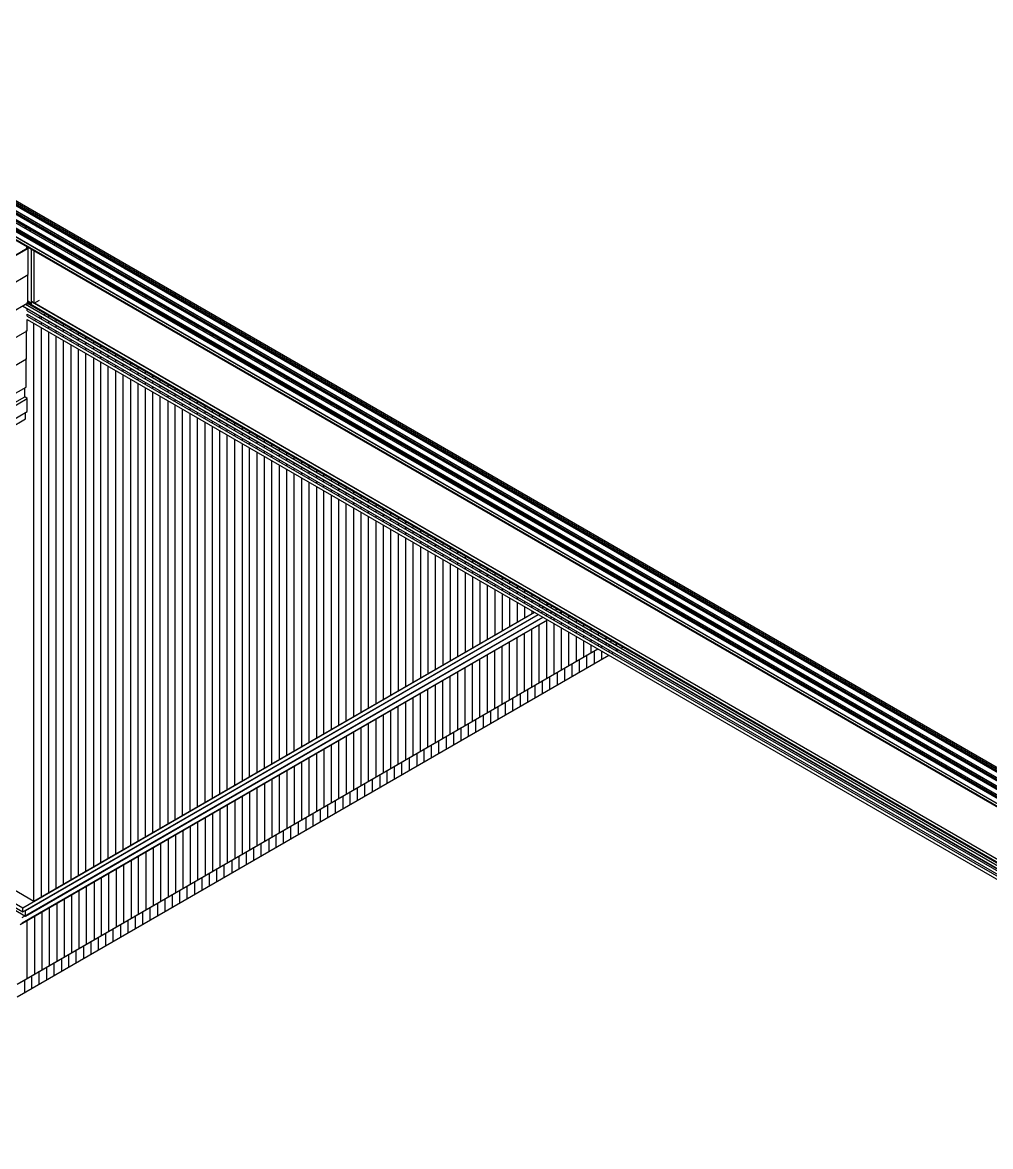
# Model space of a CAD drawing. Header units: inches. Extents: x 0.3 to 16.2, y 0.3 to 11.4.
# Drawn here: x 1.849 to 2.993, y 1.667 to 2.995 of the extents above; entities that cross this region are included whole.
import ezdxf

# ---------------------------------------------------------------- set-up
doc = ezdxf.new("R2010")
doc.units = ezdxf.units.IN
doc.header["$LTSCALE"] = 0.009843
doc.header["$MEASUREMENT"] = 0
doc.layers.add('GEOMETRY', color=7, linetype='Continuous')

msp = doc.modelspace()

# ---------------------------------------------------------------- linework, layer by layer
at = {"layer": 'GEOMETRY'}
for p, q in [((1.1811, 3.1598), (3.6953, 1.7083)), ((1.1811, 3.1598), (3.6953, 1.7083)), ((1.1843, 3.1634), (3.6953, 1.7138)), ((1.1843, 3.1634), (3.6953, 1.7138)), ((1.1843, 3.1618), (3.6953, 1.7118)), ((1.1843, 3.1618), (3.6953, 1.7118)), ((1.1843, 3.1618), (3.6953, 1.7118)), ((1.1843, 3.1598), (3.6953, 1.7098)), ((1.1811, 3.1535), (3.6953, 1.7016)), ((1.1811, 3.1496), (3.6953, 1.698)), ((1.1811, 3.1496), (3.6953, 1.698)), ((1.1843, 3.1516), (3.6953, 1.7016)), ((1.1843, 3.1516), (3.6953, 1.7016)), ((1.1843, 3.1516), (3.6953, 1.7016)), ((1.1843, 3.1496), (3.6953, 1.6996)), ((1.1811, 3.1433), (3.6953, 1.6917)), ((1.1811, 3.1394), (3.6953, 1.6878)), ((1.1811, 3.1394), (3.6953, 1.6878)), ((1.1811, 3.1331), (3.6953, 1.6815)), ((1.1843, 3.1413), (3.6953, 1.6913)), ((1.1843, 3.1413), (3.6953, 1.6913)), ((1.1843, 3.1413), (3.6953, 1.6913)), ((1.1843, 3.1394), (3.6953, 1.6894)), ((1.1811, 3.1291), (3.6953, 1.6776)), ((1.1811, 3.1291), (3.6953, 1.6776)), ((1.1811, 3.1228), (3.6953, 1.6713)), ((1.1843, 3.1311), (3.6953, 1.6815)), ((1.1843, 3.1311), (3.6953, 1.6815)), ((1.1843, 3.1311), (3.6953, 1.6815)), ((1.1843, 3.1291), (3.6953, 1.6795)), ((1.1843, 3.1209), (3.6953, 1.6713)), ((1.1866, 3.1165), (3.6953, 1.6681)), ((1.1921, 3.1126), (3.6953, 1.6673)), ((1.2209, 3.1075), (3.6953, 1.6787)), ((1.2209, 3.1075), (3.6953, 1.6787)), ((1.2339, 3.1028), (3.6953, 1.6815)), ((1.2339, 3.1028), (3.6953, 1.6815)), ((1.8508, 2.763), (1.8524, 2.7638)), ((1.8547, 2.7626), (1.8531, 2.7614)), ((1.8598, 2.7681), (1.8614, 2.7689)), ((1.8634, 2.7677), (1.8618, 2.7665)), ((1.863, 2.7697), (1.863, 2.7697)), ((1.8654, 2.7685), (1.865, 2.7685)), ((1.8697, 2.7622), (1.8713, 2.763)), ((1.8697, 2.7622), (1.8713, 2.763)), ((1.8728, 2.7642), (1.8728, 2.7642)), ((1.8728, 2.7642), (1.8728, 2.7642)), ((1.8783, 2.761), (1.8783, 2.761)), ((1.8783, 2.761), (1.8783, 2.761)), ((1.8783, 2.761), (1.8783, 2.761)), ((1.852, 2.752), (1.8535, 2.7528)), ((1.852, 2.752), (1.8535, 2.7528)), ((1.8575, 2.7488), (1.8591, 2.7496)), ((1.8575, 2.7488), (1.8591, 2.7496)), ((1.8575, 2.7488), (1.8591, 2.7496)), ((1.8606, 2.7571), (1.8622, 2.7579)), ((1.8606, 2.7571), (1.8622, 2.7579)), ((1.8661, 2.7539), (1.8677, 2.7547)), ((1.8661, 2.7539), (1.8677, 2.7547)), ((1.8661, 2.7539), (1.8677, 2.7547)), ((1.8752, 2.7591), (1.8768, 2.7598)), ((1.8752, 2.7591), (1.8768, 2.7598)), ((1.8752, 2.7591), (1.8768, 2.7598)), ((1.8949, 2.7374), (1.8965, 2.7382)), ((1.9035, 2.7425), (1.9051, 2.7433)), ((1.9071, 2.7445), (1.9071, 2.7445)), ((1.8335, 2.7157), (1.8563, 2.7291)), ((1.8343, 2.7154), (1.8575, 2.7287)), ((1.8504, 2.7244), (1.8504, 2.726)), ((1.8547, 2.7283), (1.8547, 2.7303)), ((1.8563, 2.6969), (1.8563, 2.728)), ((1.8602, 2.6654), (1.8602, 2.7276)), ((1.8634, 2.6634), (1.8634, 2.7256)), ((1.8634, 2.6673), (1.8634, 2.7252)), ((1.8862, 2.7323), (1.8878, 2.7331)), ((1.9362, 2.7256), (1.9346, 2.7248)), ((1.9378, 2.7268), (1.9378, 2.7268)), ((1.9433, 2.7217), (1.9417, 2.7205)), ((1.9449, 2.7224), (1.9449, 2.7224)), ((1.9472, 2.7213), (1.9469, 2.7213)), ((1.9185, 2.7154), (1.9169, 2.7146)), ((1.9256, 2.7114), (1.924, 2.7106)), ((1.9272, 2.7205), (1.9256, 2.7197)), ((1.928, 2.7102), (1.9264, 2.7091)), ((1.9307, 2.7087), (1.9291, 2.7075)), ((1.9343, 2.7165), (1.9327, 2.7154)), ((1.9366, 2.715), (1.935, 2.7142)), ((1.9394, 2.7134), (1.9378, 2.7126)), ((1.9453, 2.7201), (1.9437, 2.7193)), ((1.948, 2.7185), (1.9465, 2.7177)), ((1.95, 2.7197), (1.9496, 2.7197)), ((1.8335, 2.6835), (1.8563, 2.6969)), ((1.8559, 2.6638), (1.8559, 2.6972)), ((1.952, 2.6941), (1.9535, 2.6953)), ((1.952, 2.6941), (1.9535, 2.6953)), ((1.961, 2.6992), (1.9626, 2.7004)), ((1.961, 2.6992), (1.9626, 2.7004)), ((1.9685, 2.6949), (1.9685, 2.6969)), ((1.9697, 2.7043), (1.9713, 2.7051)), ((1.9697, 2.7043), (1.9713, 2.7051)), ((1.9728, 2.7063), (1.9728, 2.7063)), ((1.9728, 2.7063), (1.9728, 2.7063)), ((1.9772, 2.7039), (1.9772, 2.7039)), ((1.9772, 2.7), (1.9772, 2.702)), ((1.9862, 2.6988), (1.9862, 2.6988)), ((1.9862, 2.6949), (1.9862, 2.6969)), ((1.9598, 2.6898), (1.9598, 2.6917)), ((1.9685, 2.6846), (1.9685, 2.6866)), ((1.9772, 2.6898), (1.9772, 2.6917)), ((1.9772, 2.6799), (1.9772, 2.6815)), ((1.9862, 2.6846), (1.9862, 2.6866)), ((1.9949, 2.6937), (1.9949, 2.6937)), ((1.9949, 2.6898), (1.9949, 2.6917)), ((1.9949, 2.6799), (1.9949, 2.6815)), ((2.0035, 2.6886), (2.0035, 2.6886)), ((2.0035, 2.685), (2.0035, 2.6866)), ((2.0122, 2.6835), (2.0122, 2.6835)), ((2.0122, 2.6799), (2.0122, 2.6815)), ((1.9862, 2.6748), (1.9862, 2.6764)), ((1.9949, 2.6697), (1.9949, 2.6713)), ((2.0035, 2.6748), (2.0035, 2.6764)), ((2.0122, 2.6697), (2.0122, 2.6713)), ((2.0213, 2.6783), (2.0213, 2.6783)), ((2.0213, 2.6748), (2.0213, 2.6764)), ((2.0299, 2.6732), (2.0299, 2.6736)), ((2.0299, 2.6697), (2.0299, 2.6713)), ((2.0386, 2.6681), (2.0386, 2.6685)), ((1.8339, 2.6512), (1.8559, 2.6638)), ((1.8496, 2.6602), (3.065, 1.9583)), ((1.8528, 2.6622), (3.065, 1.9622)), ((1.8528, 2.6622), (3.065, 1.9622)), ((1.8551, 2.6606), (1.8551, 2.6642)), ((1.8551, 2.6634), (3.065, 1.965)), ((1.8551, 2.6571), (3.065, 1.9583)), ((1.8551, 2.6543), (1.8551, 2.6571)), ((1.8559, 2.6661), (1.8602, 2.6634)), ((1.8563, 2.6657), (1.8559, 2.6654)), ((1.8559, 2.6642), (3.065, 1.9661)), ((1.8559, 2.6642), (3.065, 1.9661)), ((1.8602, 2.6654), (3.065, 1.9697)), ((1.8602, 2.6654), (3.065, 1.9697)), ((1.8602, 2.6654), (1.8634, 2.6634)), ((1.8602, 2.6614), (1.8602, 2.6654)), ((1.8602, 2.6614), (3.065, 1.9661)), ((1.8634, 2.6634), (1.8697, 2.6669)), ((1.8634, 2.6634), (3.065, 1.9697)), ((2.0035, 2.6646), (2.0035, 2.6661)), ((2.0122, 2.6594), (2.0122, 2.6614)), ((2.0213, 2.6646), (2.0213, 2.6661)), ((2.0213, 2.6543), (2.0213, 2.6563)), ((2.0299, 2.6594), (2.0299, 2.6614)), ((2.0386, 2.6646), (2.0386, 2.6661)), ((2.0386, 2.6543), (2.0386, 2.6563)), ((2.0476, 2.663), (2.0476, 2.6634)), ((2.0476, 2.6594), (2.0476, 2.6614)), ((2.0563, 2.6583), (2.0563, 2.6583)), ((2.0563, 2.6543), (2.0563, 2.6563)), ((1.8551, 2.6543), (3.065, 1.9559)), ((1.8551, 2.6543), (3.065, 1.9559)), ((1.8551, 2.6504), (3.065, 1.952)), ((1.8551, 2.6504), (3.065, 1.952)), ((1.8551, 2.648), (1.8551, 2.6504)), ((1.8551, 2.648), (3.065, 1.9496)), ((1.8551, 2.648), (3.065, 1.9496)), ((1.8551, 2.6441), (3.065, 1.9457)), ((1.8551, 2.6307), (1.8551, 2.6441)), ((1.863, 2.6429), (1.8657, 2.6445)), ((1.863, 2.6429), (1.8657, 2.6445)), ((1.8689, 2.6465), (1.8713, 2.6476)), ((1.8689, 2.6465), (1.8713, 2.6476)), ((1.8717, 2.6449), (1.8717, 2.648)), ((1.8744, 2.6496), (1.8768, 2.6508)), ((1.8744, 2.6496), (1.8768, 2.6508)), ((1.8807, 2.6461), (1.8807, 2.6484)), ((1.8807, 2.6398), (1.8807, 2.6421)), ((1.8894, 2.6409), (1.8894, 2.6433)), ((2.0299, 2.6492), (2.0299, 2.6512)), ((2.0386, 2.6441), (2.0386, 2.6461)), ((2.0476, 2.6492), (2.0476, 2.6512)), ((2.0563, 2.6441), (2.0563, 2.6461)), ((2.065, 2.6531), (2.065, 2.6531)), ((2.065, 2.6492), (2.065, 2.6512)), ((2.074, 2.648), (2.074, 2.648)), ((2.074, 2.6441), (2.074, 2.6461)), ((2.0827, 2.6429), (2.0827, 2.6429)), ((1.8346, 2.6189), (1.8551, 2.6307)), ((1.8543, 2.5976), (1.8543, 2.6311)), ((1.863, 1.9571), (1.863, 2.6398)), ((1.8717, 2.6386), (1.8717, 2.6409)), ((1.8717, 1.9622), (1.8717, 2.6346)), ((1.8807, 2.6335), (1.8807, 2.6358)), ((1.8807, 1.9673), (1.8807, 2.6295)), ((1.8894, 2.6346), (1.8894, 2.637)), ((1.8894, 2.6283), (1.8894, 2.6307)), ((1.898, 2.6358), (1.898, 2.6386)), ((1.898, 2.6295), (1.898, 2.6319)), ((1.9071, 2.6307), (1.9071, 2.6335)), ((1.9157, 2.6256), (1.9157, 2.6283)), ((2.0476, 2.639), (2.0476, 2.6409)), ((2.0563, 2.6343), (2.0563, 2.6358)), ((2.065, 2.6394), (2.065, 2.6409)), ((2.065, 2.6291), (2.065, 2.6307)), ((2.074, 2.6343), (2.074, 2.6358)), ((2.0827, 2.6394), (2.0827, 2.6409)), ((2.0827, 2.6291), (2.0827, 2.6307)), ((2.0913, 2.6378), (2.0913, 2.6378)), ((2.0913, 2.6343), (2.0913, 2.6358)), ((2.1004, 2.6327), (2.1004, 2.6327)), ((2.1004, 2.6291), (2.1004, 2.6307)), ((1.8894, 1.972), (1.8894, 2.6244)), ((1.898, 2.6232), (1.898, 2.6256)), ((1.898, 1.9772), (1.898, 2.6193)), ((1.9071, 2.6244), (1.9071, 2.6272)), ((1.9071, 2.6181), (1.9071, 2.6205)), ((1.9157, 2.6193), (1.9157, 2.622)), ((1.9157, 2.613), (1.9157, 2.6157)), ((1.9244, 2.6205), (1.9244, 2.6232)), ((1.9244, 2.6142), (1.9244, 2.6169)), ((1.9335, 2.6157), (1.9335, 2.6181)), ((2.074, 2.624), (2.074, 2.6256)), ((2.0827, 2.6189), (2.0827, 2.6205)), ((2.0913, 2.624), (2.0913, 2.6256)), ((2.0913, 2.6138), (2.0913, 2.6157)), ((2.1004, 2.6189), (2.1004, 2.6205)), ((2.1091, 2.6276), (2.1091, 2.628)), ((2.1091, 2.624), (2.1091, 2.6256)), ((2.1091, 2.6138), (2.1091, 2.6157)), ((2.1177, 2.6224), (2.1177, 2.6228)), ((2.1177, 2.6189), (2.1177, 2.6209)), ((2.1268, 2.6173), (2.1268, 2.6177)), ((2.1268, 2.6138), (2.1268, 2.6157)), ((1.9071, 1.9823), (1.9071, 2.6142)), ((1.9157, 1.9874), (1.9157, 2.6091)), ((1.9244, 2.6079), (1.9244, 2.6106)), ((1.9244, 1.9925), (1.9244, 2.6043)), ((1.9335, 2.6091), (1.9335, 2.6118)), ((1.9335, 2.6028), (1.9335, 2.6055)), ((1.9421, 2.6106), (1.9421, 2.613)), ((1.9421, 2.6043), (1.9421, 2.6067)), ((1.9508, 2.6055), (1.9508, 2.6079)), ((1.9598, 2.6004), (1.9598, 2.6028)), ((2.1004, 2.6087), (2.1004, 2.6106)), ((2.1091, 2.6035), (2.1091, 2.6055)), ((2.1177, 2.6087), (2.1177, 2.6106)), ((2.1268, 2.6035), (2.1268, 2.6055)), ((2.1354, 2.6126), (2.1354, 2.6126)), ((2.1354, 2.6087), (2.1354, 2.6106)), ((2.1441, 2.6075), (2.1441, 2.6075)), ((2.1441, 2.6035), (2.1441, 2.6055)), ((2.1531, 2.6024), (2.1531, 2.6024)), ((1.8354, 2.5866), (1.8543, 2.5976)), ((1.8539, 2.5642), (1.8539, 2.598)), ((1.9335, 1.9976), (1.9335, 2.5992)), ((1.9421, 2.5976), (1.9421, 2.6004)), ((1.9421, 2.0028), (1.9421, 2.5941)), ((1.9508, 2.5992), (1.9508, 2.6016)), ((1.9508, 2.5929), (1.9508, 2.5953)), ((1.9508, 2.0079), (1.9508, 2.589)), ((1.9598, 2.5941), (1.9598, 2.5965)), ((1.9598, 2.5878), (1.9598, 2.5902)), ((1.9685, 2.5953), (1.9685, 2.5976)), ((1.9685, 2.589), (1.9685, 2.5913)), ((1.9772, 2.5902), (1.9772, 2.5929)), ((2.1177, 2.5984), (2.1177, 2.6004)), ((2.1268, 2.5933), (2.1268, 2.5953)), ((2.1354, 2.5984), (2.1354, 2.6004)), ((2.1354, 2.5886), (2.1354, 2.5902)), ((2.1441, 2.5937), (2.1441, 2.5953)), ((2.1531, 2.5984), (2.1531, 2.6004)), ((2.1531, 2.5886), (2.1531, 2.5902)), ((2.1618, 2.5972), (2.1618, 2.5972)), ((2.1618, 2.5937), (2.1618, 2.5953)), ((2.1705, 2.5921), (2.1705, 2.5921)), ((2.1705, 2.5886), (2.1705, 2.5902)), ((1.9598, 2.013), (1.9598, 2.5839)), ((1.9685, 2.5827), (1.9685, 2.585)), ((1.9685, 2.0177), (1.9685, 2.5787)), ((1.9772, 2.5839), (1.9772, 2.5862)), ((1.9772, 2.5776), (1.9772, 2.5799)), ((1.9862, 2.585), (1.9862, 2.5878)), ((1.9862, 2.5787), (1.9862, 2.5815)), ((1.9949, 2.5799), (1.9949, 2.5827)), ((1.9949, 2.5736), (1.9949, 2.5764)), ((2.0035, 2.5748), (2.0035, 2.5776)), ((2.1441, 2.5835), (2.1441, 2.585)), ((2.1531, 2.5783), (2.1531, 2.5799)), ((2.1618, 2.5835), (2.1618, 2.585)), ((2.1705, 2.5783), (2.1705, 2.5799)), ((2.1795, 2.587), (2.1795, 2.587)), ((2.1795, 2.5835), (2.1795, 2.585)), ((2.1795, 2.5732), (2.1795, 2.5752)), ((2.1882, 2.5819), (2.1882, 2.5823)), ((2.1882, 2.5783), (2.1882, 2.5799)), ((2.1969, 2.5768), (2.1969, 2.5772)), ((2.1969, 2.5732), (2.1969, 2.5752)), ((1.8358, 2.5539), (1.8539, 2.5642)), ((1.852, 2.5528), (1.852, 2.5634)), ((1.9772, 2.0228), (1.9772, 2.5736)), ((1.9862, 2.5724), (1.9862, 2.5748)), ((1.9862, 2.028), (1.9862, 2.5685)), ((1.9949, 2.5673), (1.9949, 2.5701)), ((1.9949, 2.0331), (1.9949, 2.5634)), ((2.0035, 2.5685), (2.0035, 2.5713)), ((2.0035, 2.5622), (2.0035, 2.565)), ((2.0122, 2.5701), (2.0122, 2.5724)), ((2.0122, 2.5634), (2.0122, 2.5661)), ((2.0213, 2.565), (2.0213, 2.5673)), ((2.0299, 2.5598), (2.0299, 2.5622)), ((2.1618, 2.5732), (2.1618, 2.5748)), ((2.1705, 2.5681), (2.1705, 2.5701)), ((2.1795, 2.563), (2.1795, 2.565)), ((2.1882, 2.5681), (2.1882, 2.5701)), ((2.1969, 2.563), (2.1969, 2.565)), ((2.2055, 2.5717), (2.2055, 2.572)), ((2.2055, 2.5681), (2.2055, 2.5701)), ((2.2146, 2.5669), (2.2146, 2.5669)), ((2.2146, 2.563), (2.2146, 2.565)), ((2.2232, 2.5618), (2.2232, 2.5618)), ((1.8335, 2.5382), (1.8551, 2.5508)), ((1.8335, 2.5382), (1.8551, 2.5508)), ((1.8378, 2.5445), (1.852, 2.5528)), ((1.8551, 2.5508), (1.852, 2.5528)), ((1.8551, 2.5354), (1.8551, 2.5508)), ((2.0035, 2.0382), (2.0035, 2.5587)), ((2.0122, 2.5571), (2.0122, 2.5598)), ((2.0122, 2.0433), (2.0122, 2.5535)), ((2.0213, 2.5587), (2.0213, 2.561)), ((2.0213, 2.552), (2.0213, 2.5547)), ((2.0299, 2.5535), (2.0299, 2.5559)), ((2.0299, 2.5472), (2.0299, 2.5496)), ((2.0386, 2.5547), (2.0386, 2.5571)), ((2.0386, 2.5484), (2.0386, 2.5508)), ((2.0476, 2.5496), (2.0476, 2.5524)), ((2.1882, 2.5579), (2.1882, 2.5598)), ((2.1969, 2.5528), (2.1969, 2.5547)), ((2.2055, 2.5579), (2.2055, 2.5598)), ((2.2055, 2.548), (2.2055, 2.5496)), ((2.2146, 2.5528), (2.2146, 2.5547)), ((2.2232, 2.5579), (2.2232, 2.5598)), ((2.2232, 2.548), (2.2232, 2.5496)), ((2.2319, 2.5567), (2.2319, 2.5567)), ((2.2319, 2.5528), (2.2319, 2.5547)), ((2.2409, 2.5516), (2.2409, 2.5516)), ((2.2409, 2.548), (2.2409, 2.5496)), ((1.8335, 2.5228), (1.8551, 2.5354)), ((2.0213, 2.0484), (2.0213, 2.5484)), ((2.0299, 2.0535), (2.0299, 2.5433)), ((2.0386, 2.5421), (2.0386, 2.5445)), ((2.0386, 2.0587), (2.0386, 2.5382)), ((2.0476, 2.5433), (2.0476, 2.5457)), ((2.0476, 2.537), (2.0476, 2.5394)), ((2.0563, 2.5445), (2.0563, 2.5472)), ((2.0563, 2.5382), (2.0563, 2.5406)), ((2.065, 2.5394), (2.065, 2.5421)), ((2.065, 2.5331), (2.065, 2.5358)), ((2.074, 2.5343), (2.074, 2.537)), ((2.2146, 2.5429), (2.2146, 2.5445)), ((2.2232, 2.5378), (2.2232, 2.5394)), ((2.2319, 2.5429), (2.2319, 2.5445)), ((2.2409, 2.5378), (2.2409, 2.5394)), ((2.2496, 2.5465), (2.2496, 2.5465)), ((2.2496, 2.5429), (2.2496, 2.5445)), ((2.2583, 2.5413), (2.2583, 2.5417)), ((2.2583, 2.5378), (2.2583, 2.5394)), ((2.2673, 2.5362), (2.2673, 2.5366)), ((1.8343, 2.5157), (1.8531, 2.5268)), ((1.8531, 2.5268), (1.8531, 2.5343)), ((2.0476, 2.0634), (2.0476, 2.5331)), ((2.0563, 2.5319), (2.0563, 2.5343)), ((2.0563, 2.0685), (2.0563, 2.528)), ((2.065, 2.5268), (2.065, 2.5291)), ((2.065, 2.0736), (2.065, 2.5228)), ((2.074, 2.528), (2.074, 2.5307)), ((2.074, 2.5217), (2.074, 2.5244)), ((2.0827, 2.5295), (2.0827, 2.5319)), ((2.0827, 2.5228), (2.0827, 2.5256)), ((2.0913, 2.5244), (2.0913, 2.5268)), ((2.2319, 2.5327), (2.2319, 2.5343)), ((2.2409, 2.5276), (2.2409, 2.5295)), ((2.2496, 2.5327), (2.2496, 2.5343)), ((2.2496, 2.5224), (2.2496, 2.5244)), ((2.2583, 2.5276), (2.2583, 2.5295)), ((2.2673, 2.5327), (2.2673, 2.5343)), ((2.2673, 2.5224), (2.2673, 2.5244)), ((2.276, 2.5311), (2.276, 2.5315)), ((2.276, 2.5276), (2.276, 2.5295)), ((2.2846, 2.5264), (2.2846, 2.5264)), ((2.2846, 2.5224), (2.2846, 2.5244)), ((2.074, 2.0787), (2.074, 2.5177)), ((2.0827, 2.5165), (2.0827, 2.5193)), ((2.0827, 2.0839), (2.0827, 2.513)), ((2.0913, 2.5177), (2.0913, 2.5205)), ((2.0913, 2.5114), (2.0913, 2.5142)), ((2.1004, 2.5193), (2.1004, 2.5217)), ((2.1004, 2.513), (2.1004, 2.5154)), ((2.1004, 2.5063), (2.1004, 2.5091)), ((2.1091, 2.5142), (2.1091, 2.5165)), ((2.1091, 2.5079), (2.1091, 2.5102)), ((2.1177, 2.5091), (2.1177, 2.5114)), ((2.2583, 2.5173), (2.2583, 2.5193)), ((2.2673, 2.5122), (2.2673, 2.5142)), ((2.276, 2.5173), (2.276, 2.5193)), ((2.276, 2.5071), (2.276, 2.5091)), ((2.2846, 2.5122), (2.2846, 2.5142)), ((2.2937, 2.5213), (2.2937, 2.5213)), ((2.2937, 2.5173), (2.2937, 2.5193)), ((2.2937, 2.5071), (2.2937, 2.5091)), ((2.3024, 2.5161), (2.3024, 2.5161)), ((2.3024, 2.5122), (2.3024, 2.5142)), ((2.311, 2.511), (2.311, 2.511)), ((2.311, 2.5075), (2.311, 2.5091)), ((2.0913, 2.089), (2.0913, 2.5079)), ((2.1004, 2.0941), (2.1004, 2.5028)), ((2.1091, 2.5016), (2.1091, 2.5039)), ((2.1091, 2.0992), (2.1091, 2.4976)), ((2.1177, 2.5028), (2.1177, 2.5051)), ((2.1177, 2.4965), (2.1177, 2.4988)), ((2.1268, 2.5039), (2.1268, 2.5067)), ((2.1268, 2.4976), (2.1268, 2.5)), ((2.1354, 2.4988), (2.1354, 2.5016)), ((2.1441, 2.4937), (2.1441, 2.4965)), ((2.2846, 2.5024), (2.2846, 2.5039)), ((2.2937, 2.4972), (2.2937, 2.4988)), ((2.3024, 2.5024), (2.3024, 2.5039)), ((2.311, 2.4972), (2.311, 2.4988)), ((2.3201, 2.5059), (2.3201, 2.5059)), ((2.3201, 2.5024), (2.3201, 2.5039)), ((2.3287, 2.5008), (2.3287, 2.5008)), ((2.3287, 2.4972), (2.3287, 2.4988)), ((2.3374, 2.4957), (2.3374, 2.4961)), ((2.1177, 2.1043), (2.1177, 2.4925)), ((2.1268, 2.4913), (2.1268, 2.4937)), ((2.1268, 2.1091), (2.1268, 2.4874)), ((2.1354, 2.4925), (2.1354, 2.4953)), ((2.1354, 2.4862), (2.1354, 2.4886)), ((2.1354, 2.1142), (2.1354, 2.4823)), ((2.1441, 2.4874), (2.1441, 2.4902)), ((2.1441, 2.4811), (2.1441, 2.4839)), ((2.1531, 2.4886), (2.1531, 2.4913)), ((2.1531, 2.4823), (2.1531, 2.485)), ((2.1618, 2.4839), (2.1618, 2.4862)), ((2.3024, 2.4921), (2.3024, 2.4937)), ((2.311, 2.487), (2.311, 2.4886)), ((2.3201, 2.4921), (2.3201, 2.4937)), ((2.3201, 2.4819), (2.3201, 2.4839)), ((2.3287, 2.487), (2.3287, 2.4886)), ((2.3374, 2.4921), (2.3374, 2.4937)), ((2.3374, 2.4819), (2.3374, 2.4839)), ((2.3465, 2.4906), (2.3465, 2.4909)), ((2.3465, 2.487), (2.3465, 2.4886)), ((2.3551, 2.4854), (2.3551, 2.4858)), ((2.3551, 2.4819), (2.3551, 2.4839)), ((2.1441, 2.1193), (2.1441, 2.4772)), ((2.1531, 2.476), (2.1531, 2.4787)), ((2.1531, 2.1244), (2.1531, 2.472)), ((2.1618, 2.4772), (2.1618, 2.4799)), ((2.1618, 2.4709), (2.1618, 2.4736)), ((2.1705, 2.4787), (2.1705, 2.4811)), ((2.1705, 2.4724), (2.1705, 2.4748)), ((2.1795, 2.4736), (2.1795, 2.476)), ((2.1795, 2.4673), (2.1795, 2.4697)), ((2.1882, 2.4685), (2.1882, 2.4709)), ((2.3287, 2.4768), (2.3287, 2.4787)), ((2.3374, 2.4717), (2.3374, 2.4736)), ((2.3465, 2.4768), (2.3465, 2.4787)), ((2.3551, 2.4717), (2.3551, 2.4736)), ((2.3638, 2.4807), (2.3638, 2.4807)), ((2.3638, 2.4768), (2.3638, 2.4787)), ((2.3728, 2.4756), (2.3728, 2.4756)), ((2.3728, 2.4717), (2.3728, 2.4736)), ((2.3815, 2.4705), (2.3815, 2.4705)), ((2.1618, 2.1295), (2.1618, 2.4673)), ((2.1705, 2.4657), (2.1705, 2.4685)), ((2.1705, 2.1346), (2.1705, 2.4622)), ((2.1795, 2.461), (2.1795, 2.4634)), ((2.1795, 2.1398), (2.1795, 2.4571)), ((2.1882, 2.4622), (2.1882, 2.4646)), ((2.1882, 2.4559), (2.1882, 2.4583)), ((2.1969, 2.4634), (2.1969, 2.4657)), ((2.1969, 2.4571), (2.1969, 2.4594)), ((2.2055, 2.4583), (2.2055, 2.461)), ((2.2146, 2.4531), (2.2146, 2.4559)), ((2.3465, 2.4665), (2.3465, 2.4685)), ((2.3551, 2.4614), (2.3551, 2.4634)), ((2.3638, 2.4665), (2.3638, 2.4685)), ((2.3638, 2.4567), (2.3638, 2.4583)), ((2.3728, 2.4618), (2.3728, 2.4634)), ((2.3815, 2.4665), (2.3815, 2.4685)), ((2.3815, 2.4567), (2.3815, 2.4583)), ((2.3902, 2.4654), (2.3902, 2.4654)), ((2.3902, 2.4618), (2.3902, 2.4634)), ((2.3988, 2.4602), (2.3988, 2.4602)), ((2.3988, 2.4567), (2.3988, 2.4583)), ((2.1882, 2.1449), (2.1882, 2.452)), ((2.1969, 2.4508), (2.1969, 2.4531)), ((2.1969, 2.1496), (2.1969, 2.4469)), ((2.2055, 2.452), (2.2055, 2.4543)), ((2.2055, 2.4457), (2.2055, 2.448)), ((2.2146, 2.4469), (2.2146, 2.4496)), ((2.2146, 2.4406), (2.2146, 2.4429)), ((2.2232, 2.448), (2.2232, 2.4508)), ((2.2232, 2.4417), (2.2232, 2.4445)), ((2.2319, 2.4429), (2.2319, 2.4457)), ((2.3728, 2.4516), (2.3728, 2.4531)), ((2.3815, 2.4465), (2.3815, 2.448)), ((2.3902, 2.4516), (2.3902, 2.4531)), ((2.3902, 2.4413), (2.3902, 2.4429)), ((2.3988, 2.4465), (2.3988, 2.448)), ((2.4079, 2.4551), (2.4079, 2.4551)), ((2.4079, 2.4516), (2.4079, 2.4531)), ((2.4079, 2.4413), (2.4079, 2.4429)), ((2.4165, 2.45), (2.4165, 2.4504)), ((2.4165, 2.4465), (2.4165, 2.448)), ((2.4252, 2.4449), (2.4252, 2.4453)), ((2.4252, 2.4413), (2.4252, 2.4433)), ((2.2055, 2.1547), (2.2055, 2.4417)), ((2.2146, 2.1598), (2.2146, 2.4366)), ((2.2232, 2.4354), (2.2232, 2.4382)), ((2.2232, 2.165), (2.2232, 2.4315)), ((2.2319, 2.4366), (2.2319, 2.4394)), ((2.2319, 2.4303), (2.2319, 2.4331)), ((2.2409, 2.4382), (2.2409, 2.4406)), ((2.2409, 2.4315), (2.2409, 2.4343)), ((2.2496, 2.4331), (2.2496, 2.4354)), ((2.2496, 2.4268), (2.2496, 2.4291)), ((2.2583, 2.428), (2.2583, 2.4303)), ((2.3988, 2.4362), (2.3988, 2.4382)), ((2.4079, 2.4311), (2.4079, 2.4331)), ((2.4165, 2.4362), (2.4165, 2.4382)), ((2.4252, 2.4311), (2.4252, 2.4331)), ((2.4343, 2.4398), (2.4343, 2.4402)), ((2.4343, 2.4362), (2.4343, 2.4382)), ((2.4429, 2.435), (2.4429, 2.435)), ((2.4429, 2.4311), (2.4429, 2.4331)), ((2.4516, 2.4299), (2.4516, 2.4299)), ((2.2319, 2.1701), (2.2319, 2.4268)), ((2.2409, 2.4252), (2.2409, 2.428)), ((2.2409, 2.1752), (2.2409, 2.4217)), ((2.2496, 2.4201), (2.2496, 2.4228)), ((2.2496, 2.1803), (2.2496, 2.4165)), ((2.2583, 2.4217), (2.2583, 2.424)), ((2.2583, 2.4154), (2.2583, 2.4177)), ((2.2673, 2.4228), (2.2673, 2.4252)), ((2.2673, 2.4165), (2.2673, 2.4189)), ((2.276, 2.4177), (2.276, 2.4201)), ((2.4165, 2.426), (2.4165, 2.428)), ((2.4252, 2.4209), (2.4252, 2.4228)), ((2.4343, 2.426), (2.4343, 2.428)), ((2.4343, 2.4161), (2.4343, 2.4177)), ((2.4429, 2.4209), (2.4429, 2.4228)), ((2.4516, 2.426), (2.4516, 2.428)), ((2.4516, 2.4161), (2.4516, 2.4177)), ((2.4606, 2.4248), (2.4606, 2.4248)), ((2.4606, 2.4209), (2.4606, 2.4228)), ((2.4693, 2.4197), (2.4693, 2.4197)), ((2.4693, 2.4161), (2.4693, 2.4177)), ((2.2583, 2.1854), (2.2583, 2.4114)), ((2.2673, 2.4102), (2.2673, 2.4126)), ((2.2673, 2.1906), (2.2673, 2.4063)), ((2.276, 2.4114), (2.276, 2.4138)), ((2.276, 2.4051), (2.276, 2.4075)), ((2.2846, 2.4126), (2.2846, 2.4154)), ((2.2846, 2.4063), (2.2846, 2.4087)), ((2.2937, 2.4075), (2.2937, 2.4102)), ((2.2937, 2.4012), (2.2937, 2.4039)), ((2.3024, 2.4024), (2.3024, 2.4051)), ((2.4429, 2.411), (2.4429, 2.4126)), ((2.4516, 2.4059), (2.4516, 2.4075)), ((2.4606, 2.411), (2.4606, 2.4126)), ((2.4693, 2.4059), (2.4693, 2.4075)), ((2.478, 2.4146), (2.478, 2.4146)), ((2.478, 2.411), (2.478, 2.4126)), ((2.487, 2.4094), (2.487, 2.4094)), ((2.487, 2.4059), (2.487, 2.4075)), ((2.4957, 2.4043), (2.4957, 2.4047)), ((2.276, 2.1953), (2.276, 2.4012)), ((2.2846, 2.4), (2.2846, 2.4024)), ((2.2846, 2.2004), (2.2846, 2.3961)), ((2.2937, 2.3949), (2.2937, 2.3972)), ((2.2937, 2.2055), (2.2937, 2.3909)), ((2.3024, 2.3961), (2.3024, 2.3988)), ((2.3024, 2.3898), (2.3024, 2.3925)), ((2.311, 2.3972), (2.311, 2.4)), ((2.311, 2.3909), (2.311, 2.3937)), ((2.3201, 2.3925), (2.3201, 2.3949)), ((2.3287, 2.3874), (2.3287, 2.3898)), ((2.4606, 2.4008), (2.4606, 2.4024)), ((2.4693, 2.3957), (2.4693, 2.3972)), ((2.478, 2.4008), (2.478, 2.4024)), ((2.478, 2.3906), (2.478, 2.3925)), ((2.487, 2.3957), (2.487, 2.3976)), ((2.4957, 2.4008), (2.4957, 2.4024)), ((2.4957, 2.3906), (2.4957, 2.3925)), ((2.5043, 2.3992), (2.5043, 2.3996)), ((2.5043, 2.3957), (2.5043, 2.3976)), ((2.5134, 2.3945), (2.5134, 2.3945)), ((2.5134, 2.3906), (2.5134, 2.3925)), ((2.522, 2.3894), (2.522, 2.3894)), ((2.3024, 2.2106), (2.3024, 2.3858)), ((2.311, 2.3846), (2.311, 2.3874)), ((2.311, 2.2157), (2.311, 2.3811)), ((2.3201, 2.3858), (2.3201, 2.3886)), ((2.3201, 2.3795), (2.3201, 2.3823)), ((2.3201, 2.2209), (2.3201, 2.376)), ((2.3287, 2.3811), (2.3287, 2.3835)), ((2.3287, 2.3744), (2.3287, 2.3772)), ((2.3374, 2.3823), (2.3374, 2.3846)), ((2.3374, 2.376), (2.3374, 2.3783)), ((2.3465, 2.3772), (2.3465, 2.3795)), ((2.487, 2.3854), (2.487, 2.3874)), ((2.4957, 2.3803), (2.4957, 2.3823)), ((2.5043, 2.3854), (2.5043, 2.3874)), ((2.5043, 2.3752), (2.5043, 2.3772)), ((2.5134, 2.3803), (2.5134, 2.3823)), ((2.522, 2.3854), (2.522, 2.3874)), ((2.522, 2.3752), (2.522, 2.3772)), ((2.5307, 2.3843), (2.5307, 2.3843)), ((2.5307, 2.3803), (2.5307, 2.3823)), ((2.5398, 2.3791), (2.5398, 2.3791)), ((2.5398, 2.3752), (2.5398, 2.3772)), ((2.3287, 2.226), (2.3287, 2.3709)), ((2.3374, 2.3697), (2.3374, 2.372)), ((2.3374, 2.2311), (2.3374, 2.3657)), ((2.3465, 2.3709), (2.3465, 2.3732)), ((2.3465, 2.3646), (2.3465, 2.3669)), ((2.3551, 2.372), (2.3551, 2.3748)), ((2.3551, 2.3657), (2.3551, 2.3681)), ((2.3638, 2.3669), (2.3638, 2.3697)), ((2.3638, 2.3606), (2.3638, 2.363)), ((2.3728, 2.3618), (2.3728, 2.3646)), ((2.5134, 2.3705), (2.5134, 2.372)), ((2.522, 2.3654), (2.522, 2.3669)), ((2.5307, 2.3705), (2.5307, 2.372)), ((2.5398, 2.3654), (2.5398, 2.3669)), ((2.5484, 2.374), (2.5484, 2.374)), ((2.5484, 2.3705), (2.5484, 2.372)), ((2.5571, 2.3689), (2.5571, 2.3689)), ((2.5571, 2.3654), (2.5571, 2.3669)), ((2.5661, 2.363), (2.5661, 2.3642)), ((2.5669, 2.3634), (2.5669, 2.3634)), ((2.5669, 2.3634), (2.5669, 2.3634)), ((2.5669, 2.3634), (2.5669, 2.3634)), ((2.3465, 2.2362), (2.3465, 2.3606)), ((2.3551, 2.3594), (2.3551, 2.3618)), ((2.3551, 2.2409), (2.3551, 2.3555)), ((2.3638, 2.3543), (2.3638, 2.3567)), ((2.3638, 2.2461), (2.3638, 2.3504)), ((2.3728, 2.3555), (2.3728, 2.3583)), ((2.3728, 2.3492), (2.3728, 2.3516)), ((2.3815, 2.3567), (2.3815, 2.3594)), ((2.3815, 2.3504), (2.3815, 2.3531)), ((2.3902, 2.352), (2.3902, 2.3543)), ((2.5307, 2.3602), (2.5307, 2.3618)), ((2.5398, 2.3551), (2.5398, 2.3567)), ((2.5461, 2.3512), (2.5476, 2.3524)), ((2.5461, 2.3512), (2.5476, 2.3524)), ((2.5461, 2.3512), (2.5476, 2.3524)), ((2.5484, 2.3602), (2.5484, 2.3618)), ((2.5484, 2.3528), (2.5484, 2.3535)), ((2.5504, 2.3488), (2.552, 2.3496)), ((2.5504, 2.3488), (2.552, 2.3496)), ((2.5504, 2.3488), (2.552, 2.3496)), ((2.5547, 2.3563), (2.5563, 2.3575)), ((2.5547, 2.3563), (2.5563, 2.3575)), ((2.5547, 2.3563), (2.5563, 2.3575)), ((2.5571, 2.3579), (2.5571, 2.3587)), ((2.5591, 2.3539), (2.5606, 2.3547)), ((2.5591, 2.3539), (2.5606, 2.3547)), ((2.5591, 2.3539), (2.5606, 2.3547)), ((2.5638, 2.3614), (2.5654, 2.3626)), ((2.5638, 2.3614), (2.5654, 2.3626)), ((2.5638, 2.3614), (2.5654, 2.3626)), ((2.5646, 2.3508), (2.5661, 2.3516)), ((2.5646, 2.3508), (2.5661, 2.3516)), ((2.5646, 2.3508), (2.5661, 2.3516)), ((2.5681, 2.3591), (2.5697, 2.3598)), ((2.5681, 2.3591), (2.5697, 2.3598)), ((2.5681, 2.3591), (2.5697, 2.3598)), ((2.5713, 2.3606), (2.5713, 2.361)), ((2.5713, 2.3606), (2.5713, 2.361)), ((2.5713, 2.3606), (2.5713, 2.361)), ((2.5736, 2.3559), (2.5752, 2.3567)), ((2.5736, 2.3559), (2.5752, 2.3567)), ((2.5736, 2.3559), (2.5752, 2.3567)), ((2.574, 2.3492), (2.574, 2.3496)), ((2.5768, 2.3575), (2.5768, 2.3579)), ((2.5768, 2.3575), (2.5768, 2.3579)), ((2.5768, 2.3575), (2.5768, 2.3579)), ((2.5791, 2.3528), (2.5807, 2.3535)), ((2.5791, 2.3528), (2.5807, 2.3535)), ((2.5791, 2.3528), (2.5807, 2.3535)), ((2.5823, 2.3543), (2.5823, 2.3547)), ((2.5823, 2.3543), (2.5823, 2.3547)), ((2.5823, 2.3543), (2.5823, 2.3547)), ((2.5827, 2.3543), (2.5827, 2.3547)), ((2.5827, 2.3504), (2.5827, 2.3524)), ((2.3728, 2.2512), (2.3728, 2.3453)), ((2.3815, 2.3441), (2.3815, 2.3469)), ((2.3815, 2.2563), (2.3815, 2.3402)), ((2.3902, 2.3453), (2.3902, 2.348)), ((2.3902, 2.339), (2.3902, 2.3417)), ((2.3988, 2.3469), (2.3988, 2.3492)), ((2.3988, 2.3406), (2.3988, 2.3429)), ((2.3988, 2.3339), (2.3988, 2.3366)), ((2.4079, 2.3417), (2.4079, 2.3441)), ((2.4079, 2.3354), (2.4079, 2.3378)), ((2.4165, 2.3366), (2.4165, 2.339)), ((2.5559, 2.3457), (2.5575, 2.3465)), ((2.5559, 2.3457), (2.5575, 2.3465)), ((2.5559, 2.3457), (2.5575, 2.3465)), ((2.5614, 2.3425), (2.563, 2.3433)), ((2.5614, 2.3425), (2.563, 2.3433)), ((2.5614, 2.3425), (2.563, 2.3433)), ((2.5654, 2.3441), (2.5654, 2.3445)), ((2.5654, 2.3402), (2.5654, 2.3421)), ((2.5701, 2.3476), (2.5717, 2.3484)), ((2.5701, 2.3476), (2.5717, 2.3484)), ((2.5701, 2.3476), (2.5717, 2.3484)), ((2.574, 2.3453), (2.574, 2.3472)), ((2.574, 2.3354), (2.574, 2.337)), ((2.5827, 2.3402), (2.5827, 2.3421)), ((2.5913, 2.3492), (2.5913, 2.3492)), ((2.5913, 2.3453), (2.5913, 2.3472)), ((2.5913, 2.3354), (2.5913, 2.337)), ((2.6004, 2.3441), (2.6004, 2.3441)), ((2.6004, 2.3406), (2.6004, 2.3421)), ((2.6091, 2.339), (2.6091, 2.339)), ((2.6091, 2.3354), (2.6091, 2.337)), ((2.3902, 2.2614), (2.3902, 2.3354)), ((2.3988, 2.2665), (2.3988, 2.3303)), ((2.4079, 2.3287), (2.4079, 2.3315)), ((2.4079, 2.2717), (2.4079, 2.3252)), ((2.4165, 2.3303), (2.4165, 2.3327)), ((2.4165, 2.324), (2.4165, 2.3264)), ((2.4252, 2.3315), (2.4252, 2.3339)), ((2.4252, 2.3252), (2.4252, 2.3276)), ((2.4343, 2.3264), (2.4343, 2.3291)), ((2.4429, 2.3213), (2.4429, 2.324)), ((2.5827, 2.3303), (2.5827, 2.3319)), ((2.5913, 2.3252), (2.5913, 2.3268)), ((2.6004, 2.3303), (2.6004, 2.3319)), ((2.6091, 2.3252), (2.6091, 2.3268)), ((2.6177, 2.3339), (2.6177, 2.3343)), ((2.6177, 2.3303), (2.6177, 2.3319)), ((2.6264, 2.3287), (2.6264, 2.3291)), ((2.6264, 2.3252), (2.6264, 2.3272)), ((2.6354, 2.324), (2.6354, 2.324)), ((2.4165, 2.2768), (2.4165, 2.3201)), ((2.4252, 2.3189), (2.4252, 2.3213)), ((2.4252, 2.2819), (2.4252, 2.315)), ((2.4343, 2.3201), (2.4343, 2.3224)), ((2.4343, 2.3138), (2.4343, 2.3161)), ((2.4343, 2.2866), (2.4343, 2.3098)), ((2.4429, 2.315), (2.4429, 2.3177)), ((2.4429, 2.3087), (2.4429, 2.311)), ((2.4516, 2.3161), (2.4516, 2.3189)), ((2.4516, 2.3098), (2.4516, 2.3126)), ((2.4606, 2.311), (2.4606, 2.3138)), ((2.6004, 2.3201), (2.6004, 2.3217)), ((2.6091, 2.315), (2.6091, 2.3169)), ((2.6177, 2.3201), (2.6177, 2.322)), ((2.6177, 2.3098), (2.6177, 2.3118)), ((2.6264, 2.315), (2.6264, 2.3169)), ((2.6295, 2.3134), (2.6311, 2.3142)), ((2.6295, 2.3134), (2.6311, 2.3142)), ((2.6295, 2.3134), (2.6311, 2.3142)), ((2.6299, 2.313), (2.6299, 2.3134)), ((2.6354, 2.3201), (2.6354, 2.322)), ((2.6386, 2.3185), (2.6398, 2.3193)), ((2.6386, 2.3185), (2.6398, 2.3193)), ((2.6386, 2.3185), (2.6398, 2.3193)), ((2.6386, 2.3181), (2.6386, 2.3185)), ((2.6386, 2.3079), (2.6386, 2.3098)), ((2.6417, 2.3201), (2.6417, 2.3201)), ((2.6417, 2.3201), (2.6417, 2.3201)), ((2.6417, 2.3201), (2.6417, 2.3201)), ((2.6472, 2.3169), (2.6472, 2.3169)), ((2.6472, 2.313), (2.6472, 2.315)), ((2.6516, 2.3106), (2.6531, 2.3114)), ((2.6547, 2.3126), (2.6547, 2.3126)), ((2.6563, 2.3134), (2.6563, 2.3138)), ((1.2209, 2.3075), (1.85, 1.9445)), ((1.2264, 2.3012), (1.8528, 1.9394)), ((1.85, 1.9492), (2.4543, 2.2984)), ((1.85, 1.9492), (2.4543, 2.2984)), ((1.863, 1.9571), (2.4543, 2.2984)), ((2.4429, 2.2917), (2.4429, 2.3047)), ((2.4516, 2.3035), (2.4516, 2.3063)), ((2.4516, 2.2969), (2.4516, 2.2996)), ((2.4575, 2.3004), (2.4598, 2.3016)), ((2.4575, 2.3004), (2.4598, 2.3016)), ((2.4575, 2.3004), (2.4598, 2.3016)), ((2.4606, 2.3047), (2.4606, 2.3075)), ((2.4618, 2.2976), (2.4642, 2.2988)), ((2.4618, 2.2976), (2.4642, 2.2988)), ((2.4618, 2.2976), (2.4642, 2.2988)), ((2.463, 2.3035), (2.4654, 2.3047)), ((2.463, 2.3035), (2.4654, 2.3047)), ((2.463, 2.3035), (2.4654, 2.3047)), ((2.4673, 2.3008), (2.4697, 2.302)), ((2.4673, 2.3008), (2.4697, 2.302)), ((2.4673, 2.3008), (2.4697, 2.302)), ((2.4685, 2.3067), (2.4709, 2.3079)), ((2.4685, 2.3067), (2.4709, 2.3079)), ((2.4685, 2.3067), (2.4709, 2.3079)), ((2.4693, 2.3071), (2.4693, 2.3087)), ((2.4728, 2.3039), (2.4752, 2.3055)), ((2.4728, 2.3039), (2.4752, 2.3055)), ((2.4728, 2.3039), (2.4752, 2.3055)), ((2.4728, 2.2976), (2.4752, 2.2988)), ((2.4728, 2.2976), (2.4752, 2.2988)), ((2.4728, 2.2976), (2.4752, 2.2988)), ((2.4783, 2.3008), (2.4807, 2.302)), ((2.4783, 2.3008), (2.4807, 2.302)), ((2.4783, 2.3008), (2.4807, 2.302)), ((2.4839, 2.2976), (2.4862, 2.2988)), ((2.4839, 2.2976), (2.4862, 2.2988)), ((2.4839, 2.2976), (2.4862, 2.2988)), ((2.4862, 2.2965), (2.4862, 2.2992)), ((2.6209, 2.3083), (2.6224, 2.3091)), ((2.6209, 2.3083), (2.6224, 2.3091)), ((2.6209, 2.3083), (2.6224, 2.3091)), ((2.6213, 2.3079), (2.6213, 2.3083)), ((2.6299, 2.3028), (2.6299, 2.3047)), ((2.6339, 2.3004), (2.6354, 2.3016)), ((2.6429, 2.3055), (2.6445, 2.3067)), ((1.289, 2.2886), (1.863, 1.9571)), ((1.8465, 1.9295), (2.4697, 2.2894)), ((1.8465, 1.9295), (2.4697, 2.2894)), ((1.8492, 1.9378), (2.4642, 2.2925)), ((1.8492, 1.9378), (2.4642, 2.2925)), ((1.8492, 1.9315), (2.4697, 2.2894)), ((1.85, 1.9445), (2.4587, 2.2957)), ((1.8528, 1.9461), (2.4587, 2.2957)), ((1.8528, 1.9461), (2.4587, 2.2957)), ((1.8528, 1.9394), (2.4642, 2.2925)), ((2.4598, 2.2154), (2.4598, 2.2839)), ((2.4673, 2.2945), (2.4697, 2.2957)), ((2.4673, 2.2945), (2.4697, 2.2957)), ((2.4673, 2.2945), (2.4697, 2.2957)), ((2.4689, 2.2205), (2.4689, 2.289)), ((2.4728, 2.2913), (2.4752, 2.2925)), ((2.4728, 2.2913), (2.4752, 2.2925)), ((2.4728, 2.2913), (2.4752, 2.2925)), ((2.4776, 2.2886), (2.4776, 2.2913)), ((2.4776, 2.2256), (2.4776, 2.285)), ((2.4783, 2.2945), (2.4807, 2.2957)), ((2.4783, 2.2945), (2.4807, 2.2957)), ((2.4783, 2.2945), (2.4807, 2.2957)), ((2.4862, 2.2898), (2.4862, 2.2925)), ((2.4862, 2.2835), (2.4862, 2.2862)), ((2.4949, 2.2913), (2.4949, 2.2937)), ((2.4949, 2.285), (2.4949, 2.2874)), ((2.5039, 2.2862), (2.5039, 2.2886)), ((2.5126, 2.2811), (2.5126, 2.2839)), ((1.2756, 2.2807), (1.85, 1.9492)), ((1.2756, 2.2807), (1.85, 1.9492)), ((2.4425, 2.2051), (2.4425, 2.2736)), ((2.4512, 2.2102), (2.4512, 2.2787)), ((2.4862, 2.2307), (2.4862, 2.2799)), ((2.4949, 2.2787), (2.4949, 2.2811)), ((2.4949, 2.2354), (2.4949, 2.2748)), ((2.5039, 2.2799), (2.5039, 2.2823)), ((2.5039, 2.2736), (2.5039, 2.276)), ((2.5126, 2.2748), (2.5126, 2.2772)), ((2.5126, 2.2685), (2.5126, 2.2709)), ((2.5213, 2.276), (2.5213, 2.2787)), ((2.5213, 2.2697), (2.5213, 2.2724)), ((2.5299, 2.2709), (2.5299, 2.2736)), ((2.4161, 2.1902), (2.4161, 2.2587)), ((2.4248, 2.1953), (2.4248, 2.2638)), ((2.4339, 2.2), (2.4339, 2.2689)), ((2.5039, 2.2406), (2.5039, 2.2697)), ((2.5126, 2.2457), (2.5126, 2.2646)), ((2.5213, 2.2634), (2.5213, 2.2657)), ((2.5213, 2.2508), (2.5213, 2.2594)), ((2.5299, 2.2646), (2.5299, 2.2673)), ((2.5299, 2.2583), (2.5299, 2.261)), ((2.5323, 2.2571), (2.5346, 2.2583)), ((2.5323, 2.2571), (2.5346, 2.2583)), ((2.5323, 2.2571), (2.5346, 2.2583)), ((2.5339, 2.2563), (2.5339, 2.2579)), ((2.5378, 2.2602), (2.5402, 2.2614)), ((2.5378, 2.2602), (2.5402, 2.2614)), ((2.5378, 2.2602), (2.5402, 2.2614)), ((2.539, 2.2661), (2.539, 2.2685)), ((2.539, 2.261), (2.539, 2.2622)), ((2.5425, 2.2575), (2.5425, 2.2598)), ((2.5433, 2.2634), (2.5453, 2.2646)), ((2.5433, 2.2634), (2.5453, 2.2646)), ((2.5433, 2.2634), (2.5453, 2.2646)), ((2.5512, 2.2587), (2.5512, 2.2614)), ((2.5563, 2.2559), (2.5587, 2.2571)), ((1.8433, 1.8591), (2.5291, 2.2551)), ((1.8433, 1.8591), (2.5291, 2.2551)), ((1.8433, 1.8441), (2.5421, 2.2476)), ((1.8465, 1.861), (2.5291, 2.2551)), ((2.3898, 2.1748), (2.3898, 2.2433)), ((2.3988, 2.1799), (2.3988, 2.2484)), ((2.4075, 2.185), (2.4075, 2.2535)), ((2.5161, 2.2327), (2.5161, 2.248)), ((2.5252, 2.2378), (2.5252, 2.2528)), ((2.5339, 2.2425), (2.5339, 2.2524)), ((2.5425, 2.2512), (2.5425, 2.2535)), ((2.5453, 2.2496), (2.5476, 2.2508)), ((2.5508, 2.2528), (2.5531, 2.2539)), ((2.5512, 2.2528), (2.5512, 2.2551)), ((2.3724, 2.1646), (2.3724, 2.2335)), ((2.3811, 2.1697), (2.3811, 2.2382)), ((2.4902, 2.2173), (2.4902, 2.2327)), ((2.4988, 2.2224), (2.4988, 2.2378)), ((2.5075, 2.2276), (2.5075, 2.2429)), ((2.3461, 2.1496), (2.3461, 2.2181)), ((2.3547, 2.1547), (2.3547, 2.2232)), ((2.3638, 2.1598), (2.3638, 2.2283)), ((2.4638, 2.2024), (2.4638, 2.2177)), ((2.4724, 2.2075), (2.4724, 2.2224)), ((2.4815, 2.2126), (2.4815, 2.2276)), ((2.3283, 2.1394), (2.3283, 2.2079)), ((2.3374, 2.1445), (2.3374, 2.213)), ((2.4465, 2.1921), (2.4465, 2.2075)), ((2.4551, 2.1972), (2.4551, 2.2126)), ((2.3024, 2.1244), (2.3024, 2.1929)), ((2.311, 2.1291), (2.311, 2.198)), ((2.3197, 2.1343), (2.3197, 2.2031)), ((2.4201, 2.1772), (2.4201, 2.1925)), ((2.4287, 2.1823), (2.4287, 2.1972)), ((2.4378, 2.187), (2.4378, 2.2024)), ((2.276, 2.1091), (2.276, 2.1776)), ((2.2846, 2.1142), (2.2846, 2.1827)), ((2.2933, 2.1193), (2.2933, 2.1878)), ((2.3941, 2.1618), (2.3941, 2.1772)), ((2.4028, 2.1669), (2.4028, 2.1823)), ((2.4114, 2.172), (2.4114, 2.1874)), ((2.2583, 2.0988), (2.2583, 2.1677)), ((2.2673, 2.1039), (2.2673, 2.1724)), ((2.3764, 2.152), (2.3764, 2.1669)), ((2.385, 2.1571), (2.385, 2.172)), ((2.2323, 2.0839), (2.2323, 2.1524)), ((2.2409, 2.089), (2.2409, 2.1575)), ((2.2496, 2.0937), (2.2496, 2.1626)), ((2.3504, 2.1366), (2.3504, 2.152)), ((2.3591, 2.1417), (2.3591, 2.1571)), ((2.3677, 2.1469), (2.3677, 2.1622)), ((2.2146, 2.0736), (2.2146, 2.1421)), ((2.2232, 2.0787), (2.2232, 2.1472)), ((2.3327, 2.1268), (2.3327, 2.1417)), ((2.3413, 2.1315), (2.3413, 2.1469)), ((2.1882, 2.0587), (2.1882, 2.1272)), ((2.1972, 2.0634), (2.1972, 2.1323)), ((2.2059, 2.0685), (2.2059, 2.137)), ((2.3067, 2.1114), (2.3067, 2.1268)), ((2.3154, 2.1165), (2.3154, 2.1319)), ((2.324, 2.1217), (2.324, 2.137)), ((2.1622, 2.0433), (2.1622, 2.1118)), ((2.1709, 2.0484), (2.1709, 2.1169)), ((2.1795, 2.0535), (2.1795, 2.122)), ((2.2803, 2.0965), (2.2803, 2.1114)), ((2.289, 2.1016), (2.289, 2.1165)), ((2.2976, 2.1063), (2.2976, 2.1217)), ((2.1445, 2.0331), (2.1445, 2.1016)), ((2.1531, 2.0382), (2.1531, 2.1067)), ((2.263, 2.0862), (2.263, 2.1016)), ((2.2717, 2.0913), (2.2717, 2.1067)), ((2.1181, 2.0181), (2.1181, 2.0866)), ((2.1268, 2.0232), (2.1268, 2.0917)), ((2.1358, 2.028), (2.1358, 2.0969)), ((2.2366, 2.0713), (2.2366, 2.0862)), ((2.2453, 2.076), (2.2453, 2.0913)), ((2.2539, 2.0811), (2.2539, 2.0965)), ((2.0917, 2.0028), (2.0917, 2.0713)), ((2.1008, 2.0079), (2.1008, 2.0764)), ((2.1094, 2.013), (2.1094, 2.0815)), ((2.2102, 2.0559), (2.2102, 2.0713)), ((2.2193, 2.061), (2.2193, 2.0764)), ((2.228, 2.0661), (2.228, 2.0811)), ((2.0744, 1.9925), (2.0744, 2.0614)), ((2.0831, 1.9976), (2.0831, 2.0661)), ((2.1929, 2.0461), (2.1929, 2.061)), ((2.2016, 2.0508), (2.2016, 2.0661)), ((2.048, 1.9776), (2.048, 2.0461)), ((2.0567, 1.9827), (2.0567, 2.0512)), ((2.0657, 1.9878), (2.0657, 2.0563)), ((2.1665, 2.0307), (2.1665, 2.0461)), ((2.1756, 2.0358), (2.1756, 2.0512)), ((2.1843, 2.0409), (2.1843, 2.0559)), ((2.0217, 1.9622), (2.0217, 2.0311)), ((2.0307, 1.9673), (2.0307, 2.0358)), ((2.0394, 1.9724), (2.0394, 2.0409)), ((2.1492, 2.0205), (2.1492, 2.0358)), ((2.1579, 2.0256), (2.1579, 2.0409)), ((2.0043, 1.9524), (2.0043, 2.0209)), ((2.013, 1.9571), (2.013, 2.026)), ((2.1228, 2.0055), (2.1228, 2.0209)), ((2.1315, 2.0106), (2.1315, 2.0256)), ((2.1406, 2.0157), (2.1406, 2.0307)), ((1.978, 1.937), (1.978, 2.0055)), ((1.9866, 1.9421), (1.9866, 2.0106)), ((1.9957, 1.9472), (1.9957, 2.0157)), ((2.0969, 1.9902), (2.0969, 2.0055)), ((2.1055, 1.9953), (2.1055, 2.0106)), ((2.1142, 2.0004), (2.1142, 2.0157)), ((1.9606, 1.9268), (1.9606, 1.9957)), ((1.9693, 1.9319), (1.9693, 2.0004)), ((2.0791, 1.9803), (2.0791, 1.9957)), ((2.0878, 1.9854), (2.0878, 2.0004)), ((1.9343, 1.9118), (1.9343, 1.9803)), ((1.9429, 1.9169), (1.9429, 1.9854)), ((1.9516, 1.922), (1.9516, 1.9906)), ((2.0531, 1.965), (2.0531, 1.9803)), ((2.0618, 1.9701), (2.0618, 1.9854)), ((2.0705, 1.9752), (2.0705, 1.9906)), ((1.9079, 1.8965), (1.9079, 1.965)), ((1.9165, 1.9016), (1.9165, 1.9701)), ((1.9252, 1.9067), (1.9252, 1.9752)), ((2.0268, 1.95), (2.0268, 1.9654)), ((2.0354, 1.9551), (2.0354, 1.9701)), ((2.0441, 1.9602), (2.0441, 1.9752)), ((1.8902, 1.8866), (1.8902, 1.9551)), ((1.8992, 1.8913), (1.8992, 1.9602)), ((2.0094, 1.9398), (2.0094, 1.9551)), ((2.0181, 1.9449), (2.0181, 1.9602)), ((1.85, 1.9445), (1.85, 1.9492)), ((1.8528, 1.9394), (1.8528, 1.9461)), ((1.8642, 1.8713), (1.8642, 1.9398)), ((1.8728, 1.8764), (1.8728, 1.9449)), ((1.8815, 1.8815), (1.8815, 1.95)), ((1.9831, 1.9248), (1.9831, 1.9402)), ((1.9917, 1.9299), (1.9917, 1.9449)), ((2.0004, 1.9346), (2.0004, 1.95)), ((1.8551, 1.8661), (1.8551, 1.9346)), ((1.9567, 1.9094), (1.9567, 1.9248)), ((1.9657, 1.9146), (1.9657, 1.9299)), ((1.9744, 1.9197), (1.9744, 1.935)), ((1.9394, 1.8996), (1.9394, 1.9146)), ((1.948, 1.9047), (1.948, 1.9197)), ((1.913, 1.8843), (1.913, 1.8996)), ((1.922, 1.8894), (1.922, 1.9047)), ((1.9307, 1.8945), (1.9307, 1.9098)), ((1.8957, 1.8744), (1.8957, 1.8894)), ((1.9043, 1.8791), (1.9043, 1.8945)), ((1.8693, 1.8591), (1.8693, 1.8744)), ((1.8783, 1.8642), (1.8783, 1.8795)), ((1.887, 1.8693), (1.887, 1.8846)), ((1.852, 1.8492), (1.852, 1.8642)), ((1.8606, 1.8539), (1.8606, 1.8693))]:
    msp.add_line(p, q, dxfattribs=at)

doc.saveas('drawing.dxf')
